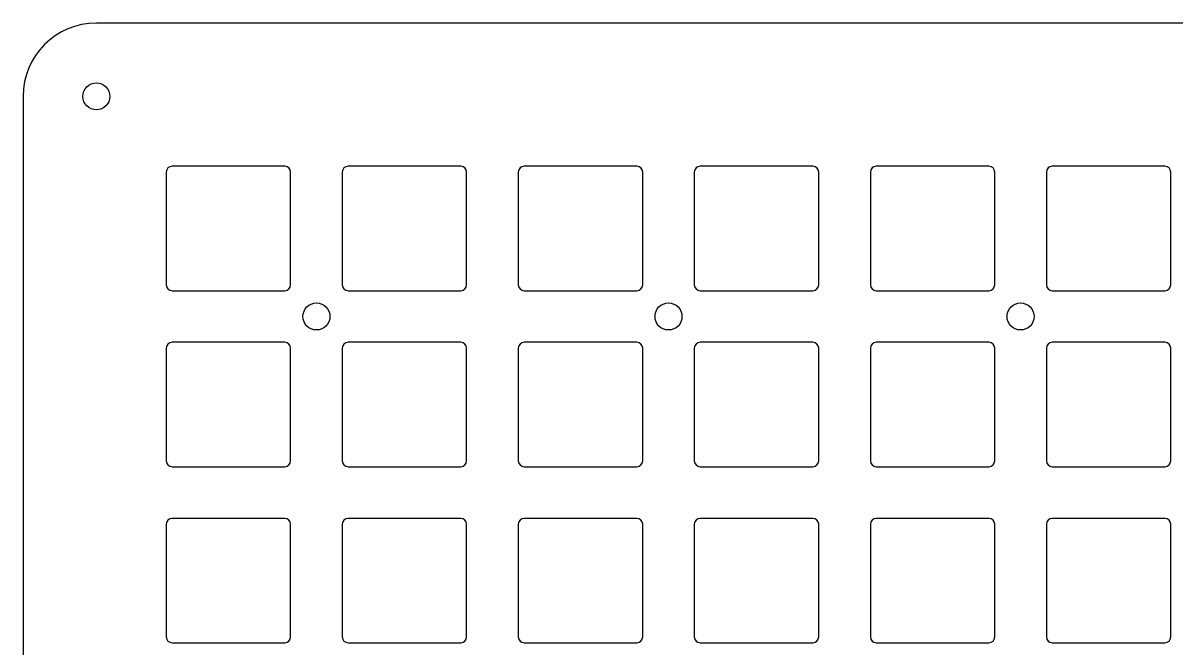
# Model space of a CAD drawing. Header units: millimetres. Extents: x -12 to 188, y -12 to 188.
# Drawn here: x -12.5 to 85.8, y 134.2 to 187.5 of the extents above; entities that cross this region are included whole.
import ezdxf

# ---------------------------------------------------------------- set-up
doc = ezdxf.new("R2010")
doc.units = ezdxf.units.MM
doc.layers.add('Body', color=7, linetype='CONTINUOUS')

msp = doc.modelspace()

# ---------------------------------------------------------------- linework, layer by layer
at = {"layer": 'Body'}
for p, q in [((181.25, 187.5), (-6.25, 187.5)), ((181.25, 187.5, -3), (-6.25, 187.5, -3)), ((-6.25, 187.5), (-6.25, 187.5, -3)), ((181.25, 187.5), (-6.25, 187.5)), ((-6.25, 187.5), (-6.25, 187.5, -3)), ((181.25, 187.5, -3), (-6.25, 187.5, -3)), ((-12.5, 181.25), (-12.5, -6.25)), ((-12.5, 181.25, -3), (-12.5, -6.25, -3)), ((-12.5, 181.25), (-12.5, -6.25)), ((-12.5, 181.25), (-12.5, 181.25, -3)), ((-12.5, 181.25, -3), (-12.5, -6.25, -3)), ((-12.5, 181.25), (-12.5, 181.25, -3)), ((-6.25, 180.1), (-6.25, 180.1, -3)), ((-6.25, 180.1), (-6.25, 180.1, -3)), ((9.8, 175.3), (0.2, 175.3)), ((9.8, 175.3, -3), (0.2, 175.3, -3)), ((0.2, 175.3), (0.2, 175.3, -3)), ((9.8, 175.3), (0.2, 175.3)), ((0.2, 175.3), (0.2, 175.3, -3)), ((9.8, 175.3, -3), (0.2, 175.3, -3)), ((9.8, 175.3), (9.8, 175.3, -3)), ((9.8, 175.3), (9.8, 175.3, -3)), ((24.8, 175.3), (15.2, 175.3)), ((24.8, 175.3, -3), (15.2, 175.3, -3)), ((15.2, 175.3), (15.2, 175.3, -3)), ((24.8, 175.3), (15.2, 175.3)), ((15.2, 175.3), (15.2, 175.3, -3)), ((24.8, 175.3, -3), (15.2, 175.3, -3)), ((24.8, 175.3), (24.8, 175.3, -3)), ((24.8, 175.3), (24.8, 175.3, -3)), ((39.8, 175.3), (30.2, 175.3)), ((39.8, 175.3, -3), (30.2, 175.3, -3)), ((30.2, 175.3), (30.2, 175.3, -3)), ((39.8, 175.3), (30.2, 175.3)), ((30.2, 175.3), (30.2, 175.3, -3)), ((39.8, 175.3, -3), (30.2, 175.3, -3)), ((39.8, 175.3), (39.8, 175.3, -3)), ((39.8, 175.3), (39.8, 175.3, -3)), ((54.8, 175.3), (45.2, 175.3)), ((54.8, 175.3, -3), (45.2, 175.3, -3)), ((45.2, 175.3), (45.2, 175.3, -3)), ((54.8, 175.3), (45.2, 175.3)), ((45.2, 175.3), (45.2, 175.3, -3)), ((54.8, 175.3, -3), (45.2, 175.3, -3)), ((54.8, 175.3), (54.8, 175.3, -3)), ((54.8, 175.3), (54.8, 175.3, -3)), ((69.8, 175.3), (60.2, 175.3)), ((69.8, 175.3, -3), (60.2, 175.3, -3)), ((60.2, 175.3), (60.2, 175.3, -3)), ((69.8, 175.3), (60.2, 175.3)), ((60.2, 175.3), (60.2, 175.3, -3)), ((69.8, 175.3, -3), (60.2, 175.3, -3)), ((69.8, 175.3), (69.8, 175.3, -3)), ((69.8, 175.3), (69.8, 175.3, -3)), ((84.8, 175.3), (75.2, 175.3)), ((84.8, 175.3, -3), (75.2, 175.3, -3)), ((75.2, 175.3), (75.2, 175.3, -3)), ((84.8, 175.3), (75.2, 175.3)), ((75.2, 175.3), (75.2, 175.3, -3)), ((84.8, 175.3, -3), (75.2, 175.3, -3)), ((84.8, 175.3), (84.8, 175.3, -3)), ((84.8, 175.3), (84.8, 175.3, -3)), ((-0.3, 174.8), (-0.3, 165.2)), ((-0.3, 174.8, -3), (-0.3, 165.2, -3)), ((-0.3, 174.8), (-0.3, 165.2)), ((-0.3, 174.8, -3), (-0.3, 165.2, -3)), ((-0.3, 174.8), (-0.3, 174.8, -3)), ((-0.3, 174.8), (-0.3, 174.8, -3)), ((10.3, 165.2), (10.3, 174.8)), ((10.3, 165.2, -3), (10.3, 174.8, -3)), ((10.3, 165.2), (10.3, 174.8)), ((10.3, 174.8), (10.3, 174.8, -3)), ((10.3, 165.2, -3), (10.3, 174.8, -3)), ((10.3, 174.8), (10.3, 174.8, -3)), ((14.7, 174.8), (14.7, 165.2)), ((14.7, 174.8, -3), (14.7, 165.2, -3)), ((14.7, 174.8), (14.7, 165.2)), ((14.7, 174.8, -3), (14.7, 165.2, -3)), ((14.7, 174.8), (14.7, 174.8, -3)), ((14.7, 174.8), (14.7, 174.8, -3)), ((25.3, 165.2), (25.3, 174.8)), ((25.3, 165.2, -3), (25.3, 174.8, -3)), ((25.3, 165.2), (25.3, 174.8)), ((25.3, 174.8), (25.3, 174.8, -3)), ((25.3, 165.2, -3), (25.3, 174.8, -3)), ((25.3, 174.8), (25.3, 174.8, -3)), ((29.7, 174.8), (29.7, 165.2)), ((29.7, 174.8, -3), (29.7, 165.2, -3)), ((29.7, 174.8), (29.7, 165.2)), ((29.7, 174.8, -3), (29.7, 165.2, -3)), ((29.7, 174.8), (29.7, 174.8, -3)), ((29.7, 174.8), (29.7, 174.8, -3)), ((40.3, 165.2), (40.3, 174.8)), ((40.3, 165.2, -3), (40.3, 174.8, -3)), ((40.3, 165.2), (40.3, 174.8)), ((40.3, 174.8), (40.3, 174.8, -3)), ((40.3, 165.2, -3), (40.3, 174.8, -3)), ((40.3, 174.8), (40.3, 174.8, -3)), ((44.7, 174.8), (44.7, 165.2)), ((44.7, 174.8, -3), (44.7, 165.2, -3)), ((44.7, 174.8), (44.7, 165.2)), ((44.7, 174.8, -3), (44.7, 165.2, -3)), ((44.7, 174.8), (44.7, 174.8, -3)), ((44.7, 174.8), (44.7, 174.8, -3)), ((55.3, 165.2), (55.3, 174.8)), ((55.3, 165.2, -3), (55.3, 174.8, -3)), ((55.3, 165.2), (55.3, 174.8)), ((55.3, 174.8), (55.3, 174.8, -3)), ((55.3, 165.2, -3), (55.3, 174.8, -3)), ((55.3, 174.8), (55.3, 174.8, -3)), ((59.7, 174.8), (59.7, 165.2)), ((59.7, 174.8, -3), (59.7, 165.2, -3)), ((59.7, 174.8), (59.7, 165.2)), ((59.7, 174.8, -3), (59.7, 165.2, -3)), ((59.7, 174.8), (59.7, 174.8, -3)), ((59.7, 174.8), (59.7, 174.8, -3)), ((70.3, 165.2), (70.3, 174.8)), ((70.3, 165.2, -3), (70.3, 174.8, -3)), ((70.3, 165.2), (70.3, 174.8)), ((70.3, 174.8), (70.3, 174.8, -3)), ((70.3, 165.2, -3), (70.3, 174.8, -3)), ((70.3, 174.8), (70.3, 174.8, -3)), ((74.7, 174.8), (74.7, 165.2)), ((74.7, 174.8, -3), (74.7, 165.2, -3)), ((74.7, 174.8), (74.7, 165.2)), ((74.7, 174.8, -3), (74.7, 165.2, -3)), ((74.7, 174.8), (74.7, 174.8, -3)), ((74.7, 174.8), (74.7, 174.8, -3)), ((85.3, 165.2), (85.3, 174.8)), ((85.3, 165.2, -3), (85.3, 174.8, -3)), ((85.3, 165.2), (85.3, 174.8)), ((85.3, 174.8), (85.3, 174.8, -3)), ((85.3, 165.2, -3), (85.3, 174.8, -3)), ((85.3, 174.8), (85.3, 174.8, -3)), ((-0.3, 165.2), (-0.3, 165.2, -3)), ((-0.3, 165.2), (-0.3, 165.2, -3)), ((10.3, 165.2), (10.3, 165.2, -3)), ((10.3, 165.2), (10.3, 165.2, -3)), ((14.7, 165.2), (14.7, 165.2, -3)), ((14.7, 165.2), (14.7, 165.2, -3)), ((25.3, 165.2), (25.3, 165.2, -3)), ((25.3, 165.2), (25.3, 165.2, -3)), ((29.7, 165.2), (29.7, 165.2, -3)), ((29.7, 165.2), (29.7, 165.2, -3)), ((40.3, 165.2), (40.3, 165.2, -3)), ((40.3, 165.2), (40.3, 165.2, -3)), ((44.7, 165.2), (44.7, 165.2, -3)), ((44.7, 165.2), (44.7, 165.2, -3)), ((55.3, 165.2), (55.3, 165.2, -3)), ((55.3, 165.2), (55.3, 165.2, -3)), ((59.7, 165.2), (59.7, 165.2, -3)), ((59.7, 165.2), (59.7, 165.2, -3)), ((70.3, 165.2), (70.3, 165.2, -3)), ((70.3, 165.2), (70.3, 165.2, -3)), ((74.7, 165.2), (74.7, 165.2, -3)), ((74.7, 165.2), (74.7, 165.2, -3)), ((85.3, 165.2), (85.3, 165.2, -3)), ((85.3, 165.2), (85.3, 165.2, -3)), ((0.2, 164.7), (9.8, 164.7)), ((0.2, 164.7, -3), (9.8, 164.7, -3)), ((0.2, 164.7), (9.8, 164.7)), ((0.2, 164.7, -3), (9.8, 164.7, -3)), ((0.2, 164.7), (0.2, 164.7, -3)), ((0.2, 164.7), (0.2, 164.7, -3)), ((9.8, 164.7), (9.8, 164.7, -3)), ((9.8, 164.7), (9.8, 164.7, -3)), ((15.2, 164.7), (24.8, 164.7)), ((15.2, 164.7, -3), (24.8, 164.7, -3)), ((15.2, 164.7), (24.8, 164.7)), ((15.2, 164.7, -3), (24.8, 164.7, -3)), ((15.2, 164.7), (15.2, 164.7, -3)), ((15.2, 164.7), (15.2, 164.7, -3)), ((24.8, 164.7), (24.8, 164.7, -3)), ((24.8, 164.7), (24.8, 164.7, -3)), ((30.2, 164.7), (39.8, 164.7)), ((30.2, 164.7, -3), (39.8, 164.7, -3)), ((30.2, 164.7), (39.8, 164.7)), ((30.2, 164.7, -3), (39.8, 164.7, -3)), ((30.2, 164.7), (30.2, 164.7, -3)), ((30.2, 164.7), (30.2, 164.7, -3)), ((39.8, 164.7), (39.8, 164.7, -3)), ((39.8, 164.7), (39.8, 164.7, -3)), ((45.2, 164.7), (54.8, 164.7)), ((45.2, 164.7, -3), (54.8, 164.7, -3)), ((45.2, 164.7), (54.8, 164.7)), ((45.2, 164.7, -3), (54.8, 164.7, -3)), ((45.2, 164.7), (45.2, 164.7, -3)), ((45.2, 164.7), (45.2, 164.7, -3)), ((54.8, 164.7), (54.8, 164.7, -3)), ((54.8, 164.7), (54.8, 164.7, -3)), ((60.2, 164.7), (69.8, 164.7)), ((60.2, 164.7, -3), (69.8, 164.7, -3)), ((60.2, 164.7), (69.8, 164.7)), ((60.2, 164.7, -3), (69.8, 164.7, -3)), ((60.2, 164.7), (60.2, 164.7, -3)), ((60.2, 164.7), (60.2, 164.7, -3)), ((69.8, 164.7), (69.8, 164.7, -3)), ((69.8, 164.7), (69.8, 164.7, -3)), ((75.2, 164.7), (84.8, 164.7)), ((75.2, 164.7, -3), (84.8, 164.7, -3)), ((75.2, 164.7), (84.8, 164.7)), ((75.2, 164.7, -3), (84.8, 164.7, -3)), ((75.2, 164.7), (75.2, 164.7, -3)), ((75.2, 164.7), (75.2, 164.7, -3)), ((84.8, 164.7), (84.8, 164.7, -3)), ((84.8, 164.7), (84.8, 164.7, -3)), ((13.65, 162.5), (13.65, 162.5, -3)), ((13.65, 162.5), (13.65, 162.5, -3)), ((43.65, 162.5), (43.65, 162.5, -3)), ((43.65, 162.5), (43.65, 162.5, -3)), ((73.65, 162.5), (73.65, 162.5, -3)), ((73.65, 162.5), (73.65, 162.5, -3)), ((9.8, 160.3), (0.2, 160.3)), ((9.8, 160.3, -3), (0.2, 160.3, -3)), ((0.2, 160.3), (0.2, 160.3, -3)), ((9.8, 160.3), (0.2, 160.3)), ((0.2, 160.3), (0.2, 160.3, -3)), ((9.8, 160.3, -3), (0.2, 160.3, -3)), ((9.8, 160.3), (9.8, 160.3, -3)), ((9.8, 160.3), (9.8, 160.3, -3)), ((24.8, 160.3), (15.2, 160.3)), ((24.8, 160.3, -3), (15.2, 160.3, -3)), ((15.2, 160.3), (15.2, 160.3, -3)), ((24.8, 160.3), (15.2, 160.3)), ((15.2, 160.3), (15.2, 160.3, -3)), ((24.8, 160.3, -3), (15.2, 160.3, -3)), ((24.8, 160.3), (24.8, 160.3, -3)), ((24.8, 160.3), (24.8, 160.3, -3)), ((39.8, 160.3), (30.2, 160.3)), ((39.8, 160.3, -3), (30.2, 160.3, -3)), ((30.2, 160.3), (30.2, 160.3, -3)), ((39.8, 160.3), (30.2, 160.3)), ((30.2, 160.3), (30.2, 160.3, -3)), ((39.8, 160.3, -3), (30.2, 160.3, -3)), ((39.8, 160.3), (39.8, 160.3, -3)), ((39.8, 160.3), (39.8, 160.3, -3)), ((54.8, 160.3), (45.2, 160.3)), ((54.8, 160.3, -3), (45.2, 160.3, -3)), ((45.2, 160.3), (45.2, 160.3, -3)), ((54.8, 160.3), (45.2, 160.3)), ((45.2, 160.3), (45.2, 160.3, -3)), ((54.8, 160.3, -3), (45.2, 160.3, -3)), ((54.8, 160.3), (54.8, 160.3, -3)), ((54.8, 160.3), (54.8, 160.3, -3)), ((69.8, 160.3), (60.2, 160.3)), ((69.8, 160.3, -3), (60.2, 160.3, -3)), ((60.2, 160.3), (60.2, 160.3, -3)), ((69.8, 160.3), (60.2, 160.3)), ((60.2, 160.3), (60.2, 160.3, -3)), ((69.8, 160.3, -3), (60.2, 160.3, -3)), ((69.8, 160.3), (69.8, 160.3, -3)), ((69.8, 160.3), (69.8, 160.3, -3)), ((84.8, 160.3), (75.2, 160.3)), ((84.8, 160.3, -3), (75.2, 160.3, -3)), ((75.2, 160.3), (75.2, 160.3, -3)), ((84.8, 160.3), (75.2, 160.3)), ((75.2, 160.3), (75.2, 160.3, -3)), ((84.8, 160.3, -3), (75.2, 160.3, -3)), ((84.8, 160.3), (84.8, 160.3, -3)), ((84.8, 160.3), (84.8, 160.3, -3)), ((-0.3, 159.8), (-0.3, 150.2)), ((-0.3, 159.8, -3), (-0.3, 150.2, -3)), ((-0.3, 159.8), (-0.3, 150.2)), ((-0.3, 159.8, -3), (-0.3, 150.2, -3)), ((-0.3, 159.8), (-0.3, 159.8, -3)), ((-0.3, 159.8), (-0.3, 159.8, -3)), ((10.3, 150.2), (10.3, 159.8)), ((10.3, 150.2, -3), (10.3, 159.8, -3)), ((10.3, 150.2), (10.3, 159.8)), ((10.3, 159.8), (10.3, 159.8, -3)), ((10.3, 150.2, -3), (10.3, 159.8, -3)), ((10.3, 159.8), (10.3, 159.8, -3)), ((14.7, 159.8), (14.7, 150.2)), ((14.7, 159.8, -3), (14.7, 150.2, -3)), ((14.7, 159.8), (14.7, 150.2)), ((14.7, 159.8, -3), (14.7, 150.2, -3)), ((14.7, 159.8), (14.7, 159.8, -3)), ((14.7, 159.8), (14.7, 159.8, -3)), ((25.3, 150.2), (25.3, 159.8)), ((25.3, 150.2, -3), (25.3, 159.8, -3)), ((25.3, 150.2), (25.3, 159.8)), ((25.3, 159.8), (25.3, 159.8, -3)), ((25.3, 150.2, -3), (25.3, 159.8, -3)), ((25.3, 159.8), (25.3, 159.8, -3)), ((29.7, 159.8), (29.7, 150.2)), ((29.7, 159.8, -3), (29.7, 150.2, -3)), ((29.7, 159.8), (29.7, 150.2)), ((29.7, 159.8, -3), (29.7, 150.2, -3)), ((29.7, 159.8), (29.7, 159.8, -3)), ((29.7, 159.8), (29.7, 159.8, -3)), ((40.3, 150.2), (40.3, 159.8)), ((40.3, 150.2, -3), (40.3, 159.8, -3)), ((40.3, 150.2), (40.3, 159.8)), ((40.3, 159.8), (40.3, 159.8, -3)), ((40.3, 150.2, -3), (40.3, 159.8, -3)), ((40.3, 159.8), (40.3, 159.8, -3)), ((44.7, 159.8), (44.7, 150.2)), ((44.7, 159.8, -3), (44.7, 150.2, -3)), ((44.7, 159.8), (44.7, 150.2)), ((44.7, 159.8, -3), (44.7, 150.2, -3)), ((44.7, 159.8), (44.7, 159.8, -3)), ((44.7, 159.8), (44.7, 159.8, -3)), ((55.3, 150.2), (55.3, 159.8)), ((55.3, 150.2, -3), (55.3, 159.8, -3)), ((55.3, 150.2), (55.3, 159.8)), ((55.3, 159.8), (55.3, 159.8, -3)), ((55.3, 150.2, -3), (55.3, 159.8, -3)), ((55.3, 159.8), (55.3, 159.8, -3)), ((59.7, 159.8), (59.7, 150.2)), ((59.7, 159.8, -3), (59.7, 150.2, -3)), ((59.7, 159.8), (59.7, 150.2)), ((59.7, 159.8, -3), (59.7, 150.2, -3)), ((59.7, 159.8), (59.7, 159.8, -3)), ((59.7, 159.8), (59.7, 159.8, -3)), ((70.3, 150.2), (70.3, 159.8)), ((70.3, 150.2, -3), (70.3, 159.8, -3)), ((70.3, 150.2), (70.3, 159.8)), ((70.3, 159.8), (70.3, 159.8, -3)), ((70.3, 150.2, -3), (70.3, 159.8, -3)), ((70.3, 159.8), (70.3, 159.8, -3)), ((74.7, 159.8), (74.7, 150.2)), ((74.7, 159.8, -3), (74.7, 150.2, -3)), ((74.7, 159.8), (74.7, 150.2)), ((74.7, 159.8, -3), (74.7, 150.2, -3)), ((74.7, 159.8), (74.7, 159.8, -3)), ((74.7, 159.8), (74.7, 159.8, -3)), ((85.3, 150.2), (85.3, 159.8)), ((85.3, 150.2, -3), (85.3, 159.8, -3)), ((85.3, 150.2), (85.3, 159.8)), ((85.3, 159.8), (85.3, 159.8, -3)), ((85.3, 150.2, -3), (85.3, 159.8, -3)), ((85.3, 159.8), (85.3, 159.8, -3)), ((-0.3, 150.2), (-0.3, 150.2, -3)), ((-0.3, 150.2), (-0.3, 150.2, -3)), ((0.2, 149.7), (9.8, 149.7)), ((0.2, 149.7, -3), (9.8, 149.7, -3)), ((0.2, 149.7), (9.8, 149.7)), ((0.2, 149.7, -3), (9.8, 149.7, -3)), ((0.2, 149.7), (0.2, 149.7, -3)), ((0.2, 149.7), (0.2, 149.7, -3)), ((9.8, 149.7), (9.8, 149.7, -3)), ((9.8, 149.7), (9.8, 149.7, -3)), ((10.3, 150.2), (10.3, 150.2, -3)), ((10.3, 150.2), (10.3, 150.2, -3)), ((14.7, 150.2), (14.7, 150.2, -3)), ((14.7, 150.2), (14.7, 150.2, -3)), ((15.2, 149.7), (24.8, 149.7)), ((15.2, 149.7, -3), (24.8, 149.7, -3)), ((15.2, 149.7), (24.8, 149.7)), ((15.2, 149.7, -3), (24.8, 149.7, -3)), ((15.2, 149.7), (15.2, 149.7, -3)), ((15.2, 149.7), (15.2, 149.7, -3)), ((24.8, 149.7), (24.8, 149.7, -3)), ((24.8, 149.7), (24.8, 149.7, -3)), ((25.3, 150.2), (25.3, 150.2, -3)), ((25.3, 150.2), (25.3, 150.2, -3)), ((29.7, 150.2), (29.7, 150.2, -3)), ((29.7, 150.2), (29.7, 150.2, -3)), ((30.2, 149.7), (39.8, 149.7)), ((30.2, 149.7, -3), (39.8, 149.7, -3)), ((30.2, 149.7), (39.8, 149.7)), ((30.2, 149.7, -3), (39.8, 149.7, -3)), ((30.2, 149.7), (30.2, 149.7, -3)), ((30.2, 149.7), (30.2, 149.7, -3)), ((39.8, 149.7), (39.8, 149.7, -3)), ((39.8, 149.7), (39.8, 149.7, -3)), ((40.3, 150.2), (40.3, 150.2, -3)), ((40.3, 150.2), (40.3, 150.2, -3)), ((44.7, 150.2), (44.7, 150.2, -3)), ((44.7, 150.2), (44.7, 150.2, -3)), ((45.2, 149.7), (54.8, 149.7)), ((45.2, 149.7, -3), (54.8, 149.7, -3)), ((45.2, 149.7), (54.8, 149.7)), ((45.2, 149.7, -3), (54.8, 149.7, -3)), ((45.2, 149.7), (45.2, 149.7, -3)), ((45.2, 149.7), (45.2, 149.7, -3)), ((54.8, 149.7), (54.8, 149.7, -3)), ((54.8, 149.7), (54.8, 149.7, -3)), ((55.3, 150.2), (55.3, 150.2, -3)), ((55.3, 150.2), (55.3, 150.2, -3)), ((59.7, 150.2), (59.7, 150.2, -3)), ((59.7, 150.2), (59.7, 150.2, -3)), ((60.2, 149.7), (69.8, 149.7)), ((60.2, 149.7, -3), (69.8, 149.7, -3)), ((60.2, 149.7), (69.8, 149.7)), ((60.2, 149.7, -3), (69.8, 149.7, -3)), ((60.2, 149.7), (60.2, 149.7, -3)), ((60.2, 149.7), (60.2, 149.7, -3)), ((69.8, 149.7), (69.8, 149.7, -3)), ((69.8, 149.7), (69.8, 149.7, -3)), ((70.3, 150.2), (70.3, 150.2, -3)), ((70.3, 150.2), (70.3, 150.2, -3)), ((74.7, 150.2), (74.7, 150.2, -3)), ((74.7, 150.2), (74.7, 150.2, -3)), ((75.2, 149.7), (84.8, 149.7)), ((75.2, 149.7, -3), (84.8, 149.7, -3)), ((75.2, 149.7), (84.8, 149.7)), ((75.2, 149.7, -3), (84.8, 149.7, -3)), ((75.2, 149.7), (75.2, 149.7, -3)), ((75.2, 149.7), (75.2, 149.7, -3)), ((84.8, 149.7), (84.8, 149.7, -3)), ((84.8, 149.7), (84.8, 149.7, -3)), ((85.3, 150.2), (85.3, 150.2, -3)), ((85.3, 150.2), (85.3, 150.2, -3)), ((-0.3, 144.8), (-0.3, 135.2)), ((-0.3, 144.8, -3), (-0.3, 135.2, -3)), ((-0.3, 144.8), (-0.3, 135.2)), ((-0.3, 144.8, -3), (-0.3, 135.2, -3)), ((-0.3, 144.8), (-0.3, 144.8, -3)), ((-0.3, 144.8), (-0.3, 144.8, -3)), ((9.8, 145.3), (0.2, 145.3)), ((9.8, 145.3, -3), (0.2, 145.3, -3)), ((0.2, 145.3), (0.2, 145.3, -3)), ((9.8, 145.3), (0.2, 145.3)), ((0.2, 145.3), (0.2, 145.3, -3)), ((9.8, 145.3, -3), (0.2, 145.3, -3)), ((9.8, 145.3), (9.8, 145.3, -3)), ((9.8, 145.3), (9.8, 145.3, -3)), ((10.3, 135.2), (10.3, 144.8)), ((10.3, 135.2, -3), (10.3, 144.8, -3)), ((10.3, 135.2), (10.3, 144.8)), ((10.3, 144.8), (10.3, 144.8, -3)), ((10.3, 135.2, -3), (10.3, 144.8, -3)), ((10.3, 144.8), (10.3, 144.8, -3)), ((14.7, 144.8), (14.7, 135.2)), ((14.7, 144.8, -3), (14.7, 135.2, -3)), ((14.7, 144.8), (14.7, 135.2)), ((14.7, 144.8, -3), (14.7, 135.2, -3)), ((14.7, 144.8), (14.7, 144.8, -3)), ((14.7, 144.8), (14.7, 144.8, -3)), ((24.8, 145.3), (15.2, 145.3)), ((24.8, 145.3, -3), (15.2, 145.3, -3)), ((15.2, 145.3), (15.2, 145.3, -3)), ((24.8, 145.3), (15.2, 145.3)), ((15.2, 145.3), (15.2, 145.3, -3)), ((24.8, 145.3, -3), (15.2, 145.3, -3)), ((24.8, 145.3), (24.8, 145.3, -3)), ((24.8, 145.3), (24.8, 145.3, -3)), ((25.3, 135.2), (25.3, 144.8)), ((25.3, 135.2, -3), (25.3, 144.8, -3)), ((25.3, 135.2), (25.3, 144.8)), ((25.3, 144.8), (25.3, 144.8, -3)), ((25.3, 135.2, -3), (25.3, 144.8, -3)), ((25.3, 144.8), (25.3, 144.8, -3)), ((29.7, 144.8), (29.7, 135.2)), ((29.7, 144.8, -3), (29.7, 135.2, -3)), ((29.7, 144.8), (29.7, 135.2)), ((29.7, 144.8, -3), (29.7, 135.2, -3)), ((29.7, 144.8), (29.7, 144.8, -3)), ((29.7, 144.8), (29.7, 144.8, -3)), ((39.8, 145.3), (30.2, 145.3)), ((39.8, 145.3, -3), (30.2, 145.3, -3)), ((30.2, 145.3), (30.2, 145.3, -3)), ((39.8, 145.3), (30.2, 145.3)), ((30.2, 145.3), (30.2, 145.3, -3)), ((39.8, 145.3, -3), (30.2, 145.3, -3)), ((39.8, 145.3), (39.8, 145.3, -3)), ((39.8, 145.3), (39.8, 145.3, -3)), ((40.3, 135.2), (40.3, 144.8)), ((40.3, 135.2, -3), (40.3, 144.8, -3)), ((40.3, 135.2), (40.3, 144.8)), ((40.3, 144.8), (40.3, 144.8, -3)), ((40.3, 135.2, -3), (40.3, 144.8, -3)), ((40.3, 144.8), (40.3, 144.8, -3)), ((44.7, 144.8), (44.7, 135.2)), ((44.7, 144.8, -3), (44.7, 135.2, -3)), ((44.7, 144.8), (44.7, 135.2)), ((44.7, 144.8, -3), (44.7, 135.2, -3)), ((44.7, 144.8), (44.7, 144.8, -3)), ((44.7, 144.8), (44.7, 144.8, -3)), ((54.8, 145.3), (45.2, 145.3)), ((54.8, 145.3, -3), (45.2, 145.3, -3)), ((45.2, 145.3), (45.2, 145.3, -3)), ((54.8, 145.3), (45.2, 145.3)), ((45.2, 145.3), (45.2, 145.3, -3)), ((54.8, 145.3, -3), (45.2, 145.3, -3)), ((54.8, 145.3), (54.8, 145.3, -3)), ((54.8, 145.3), (54.8, 145.3, -3)), ((55.3, 135.2), (55.3, 144.8)), ((55.3, 135.2, -3), (55.3, 144.8, -3)), ((55.3, 135.2), (55.3, 144.8)), ((55.3, 144.8), (55.3, 144.8, -3)), ((55.3, 135.2, -3), (55.3, 144.8, -3)), ((55.3, 144.8), (55.3, 144.8, -3)), ((59.7, 144.8), (59.7, 135.2)), ((59.7, 144.8, -3), (59.7, 135.2, -3)), ((59.7, 144.8), (59.7, 135.2)), ((59.7, 144.8, -3), (59.7, 135.2, -3)), ((59.7, 144.8), (59.7, 144.8, -3)), ((59.7, 144.8), (59.7, 144.8, -3)), ((69.8, 145.3), (60.2, 145.3)), ((69.8, 145.3, -3), (60.2, 145.3, -3)), ((60.2, 145.3), (60.2, 145.3, -3)), ((69.8, 145.3), (60.2, 145.3)), ((60.2, 145.3), (60.2, 145.3, -3)), ((69.8, 145.3, -3), (60.2, 145.3, -3)), ((69.8, 145.3), (69.8, 145.3, -3)), ((69.8, 145.3), (69.8, 145.3, -3)), ((70.3, 135.2), (70.3, 144.8)), ((70.3, 135.2, -3), (70.3, 144.8, -3)), ((70.3, 135.2), (70.3, 144.8)), ((70.3, 144.8), (70.3, 144.8, -3)), ((70.3, 135.2, -3), (70.3, 144.8, -3)), ((70.3, 144.8), (70.3, 144.8, -3)), ((74.7, 144.8), (74.7, 135.2)), ((74.7, 144.8, -3), (74.7, 135.2, -3)), ((74.7, 144.8), (74.7, 135.2)), ((74.7, 144.8, -3), (74.7, 135.2, -3)), ((74.7, 144.8), (74.7, 144.8, -3)), ((74.7, 144.8), (74.7, 144.8, -3)), ((84.8, 145.3), (75.2, 145.3)), ((84.8, 145.3, -3), (75.2, 145.3, -3)), ((75.2, 145.3), (75.2, 145.3, -3)), ((84.8, 145.3), (75.2, 145.3)), ((75.2, 145.3), (75.2, 145.3, -3)), ((84.8, 145.3, -3), (75.2, 145.3, -3)), ((84.8, 145.3), (84.8, 145.3, -3)), ((84.8, 145.3), (84.8, 145.3, -3)), ((85.3, 135.2), (85.3, 144.8)), ((85.3, 135.2, -3), (85.3, 144.8, -3)), ((85.3, 135.2), (85.3, 144.8)), ((85.3, 144.8), (85.3, 144.8, -3)), ((85.3, 135.2, -3), (85.3, 144.8, -3)), ((85.3, 144.8), (85.3, 144.8, -3)), ((-0.3, 135.2), (-0.3, 135.2, -3)), ((-0.3, 135.2), (-0.3, 135.2, -3)), ((10.3, 135.2), (10.3, 135.2, -3)), ((10.3, 135.2), (10.3, 135.2, -3)), ((14.7, 135.2), (14.7, 135.2, -3)), ((14.7, 135.2), (14.7, 135.2, -3)), ((25.3, 135.2), (25.3, 135.2, -3)), ((25.3, 135.2), (25.3, 135.2, -3)), ((29.7, 135.2), (29.7, 135.2, -3)), ((29.7, 135.2), (29.7, 135.2, -3)), ((40.3, 135.2), (40.3, 135.2, -3)), ((40.3, 135.2), (40.3, 135.2, -3)), ((44.7, 135.2), (44.7, 135.2, -3)), ((44.7, 135.2), (44.7, 135.2, -3)), ((55.3, 135.2), (55.3, 135.2, -3)), ((55.3, 135.2), (55.3, 135.2, -3)), ((59.7, 135.2), (59.7, 135.2, -3)), ((59.7, 135.2), (59.7, 135.2, -3)), ((70.3, 135.2), (70.3, 135.2, -3)), ((70.3, 135.2), (70.3, 135.2, -3)), ((74.7, 135.2), (74.7, 135.2, -3)), ((74.7, 135.2), (74.7, 135.2, -3)), ((85.3, 135.2), (85.3, 135.2, -3)), ((85.3, 135.2), (85.3, 135.2, -3)), ((0.2, 134.7), (9.8, 134.7)), ((0.2, 134.7, -3), (9.8, 134.7, -3)), ((0.2, 134.7), (9.8, 134.7)), ((0.2, 134.7, -3), (9.8, 134.7, -3)), ((0.2, 134.7), (0.2, 134.7, -3)), ((0.2, 134.7), (0.2, 134.7, -3)), ((9.8, 134.7), (9.8, 134.7, -3)), ((9.8, 134.7), (9.8, 134.7, -3)), ((15.2, 134.7), (24.8, 134.7)), ((15.2, 134.7, -3), (24.8, 134.7, -3)), ((15.2, 134.7), (24.8, 134.7)), ((15.2, 134.7, -3), (24.8, 134.7, -3)), ((15.2, 134.7), (15.2, 134.7, -3)), ((15.2, 134.7), (15.2, 134.7, -3)), ((24.8, 134.7), (24.8, 134.7, -3)), ((24.8, 134.7), (24.8, 134.7, -3)), ((30.2, 134.7), (39.8, 134.7)), ((30.2, 134.7, -3), (39.8, 134.7, -3)), ((30.2, 134.7), (39.8, 134.7)), ((30.2, 134.7, -3), (39.8, 134.7, -3)), ((30.2, 134.7), (30.2, 134.7, -3)), ((30.2, 134.7), (30.2, 134.7, -3)), ((39.8, 134.7), (39.8, 134.7, -3)), ((39.8, 134.7), (39.8, 134.7, -3)), ((45.2, 134.7), (54.8, 134.7)), ((45.2, 134.7, -3), (54.8, 134.7, -3)), ((45.2, 134.7), (54.8, 134.7)), ((45.2, 134.7, -3), (54.8, 134.7, -3)), ((45.2, 134.7), (45.2, 134.7, -3)), ((45.2, 134.7), (45.2, 134.7, -3)), ((54.8, 134.7), (54.8, 134.7, -3)), ((54.8, 134.7), (54.8, 134.7, -3)), ((60.2, 134.7), (69.8, 134.7)), ((60.2, 134.7, -3), (69.8, 134.7, -3)), ((60.2, 134.7), (69.8, 134.7)), ((60.2, 134.7, -3), (69.8, 134.7, -3)), ((60.2, 134.7), (60.2, 134.7, -3)), ((60.2, 134.7), (60.2, 134.7, -3)), ((69.8, 134.7), (69.8, 134.7, -3)), ((69.8, 134.7), (69.8, 134.7, -3)), ((75.2, 134.7), (84.8, 134.7)), ((75.2, 134.7, -3), (84.8, 134.7, -3)), ((75.2, 134.7), (84.8, 134.7)), ((75.2, 134.7, -3), (84.8, 134.7, -3)), ((75.2, 134.7), (75.2, 134.7, -3)), ((75.2, 134.7), (75.2, 134.7, -3)), ((84.8, 134.7), (84.8, 134.7, -3)), ((84.8, 134.7), (84.8, 134.7, -3))]:
    msp.add_line(p, q, dxfattribs=at)
for centre in [(-6.25, 181.25), (-6.25, 181.25), (-6.25, 181.25), (-6.25, 181.25), (12.5, 162.5), (12.5, 162.5), (12.5, 162.5), (12.5, 162.5), (42.5, 162.5), (42.5, 162.5), (42.5, 162.5), (42.5, 162.5), (72.5, 162.5), (72.5, 162.5), (72.5, 162.5), (72.5, 162.5)]:
    msp.add_circle(centre, 1.15, dxfattribs=at)
for centre, radius, start, end in [((-6.25, 181.25), 6.25, 90, 180), ((-6.25, 181.25, -3), 6.25, 90, 180), ((-6.25, 181.25), 6.25, 90, 180), ((-6.25, 181.25, -3), 6.25, 90, 180), ((0.2, 174.8), 0.5, 90, 180), ((0.2, 174.8, -3), 0.5, 90, 180), ((0.2, 174.8), 0.5, 90, 180), ((0.2, 174.8, -3), 0.5, 90, 180), ((9.8, 174.8), 0.5, 0, 90), ((9.8, 174.8, -3), 0.5, 0, 90), ((9.8, 174.8), 0.5, 0, 90), ((9.8, 174.8, -3), 0.5, 0, 90), ((15.2, 174.8), 0.5, 90, 180), ((15.2, 174.8, -3), 0.5, 90, 180), ((15.2, 174.8), 0.5, 90, 180), ((15.2, 174.8, -3), 0.5, 90, 180), ((24.8, 174.8), 0.5, 0, 90), ((24.8, 174.8, -3), 0.5, 0, 90), ((24.8, 174.8), 0.5, 0, 90), ((24.8, 174.8, -3), 0.5, 0, 90), ((30.2, 174.8), 0.5, 90, 180), ((30.2, 174.8, -3), 0.5, 90, 180), ((30.2, 174.8), 0.5, 90, 180), ((30.2, 174.8, -3), 0.5, 90, 180), ((39.8, 174.8), 0.5, 0, 90), ((39.8, 174.8, -3), 0.5, 0, 90), ((39.8, 174.8), 0.5, 0, 90), ((39.8, 174.8, -3), 0.5, 0, 90), ((45.2, 174.8), 0.5, 90, 180), ((45.2, 174.8, -3), 0.5, 90, 180), ((45.2, 174.8), 0.5, 90, 180), ((45.2, 174.8, -3), 0.5, 90, 180), ((54.8, 174.8), 0.5, 0, 90), ((54.8, 174.8, -3), 0.5, 0, 90), ((54.8, 174.8), 0.5, 0, 90), ((54.8, 174.8, -3), 0.5, 0, 90), ((60.2, 174.8), 0.5, 90, 180), ((60.2, 174.8, -3), 0.5, 90, 180), ((60.2, 174.8), 0.5, 90, 180), ((60.2, 174.8, -3), 0.5, 90, 180), ((69.8, 174.8), 0.5, 0, 90), ((69.8, 174.8, -3), 0.5, 0, 90), ((69.8, 174.8), 0.5, 0, 90), ((69.8, 174.8, -3), 0.5, 0, 90), ((75.2, 174.8), 0.5, 90, 180), ((75.2, 174.8, -3), 0.5, 90, 180), ((75.2, 174.8), 0.5, 90, 180), ((75.2, 174.8, -3), 0.5, 90, 180), ((84.8, 174.8), 0.5, 0, 90), ((84.8, 174.8, -3), 0.5, 0, 90), ((84.8, 174.8), 0.5, 0, 90), ((84.8, 174.8, -3), 0.5, 0, 90), ((0.2, 165.2), 0.5, 180, -90), ((0.2, 165.2, -3), 0.5, 180, -90), ((0.2, 165.2), 0.5, 180, -90), ((0.2, 165.2, -3), 0.5, 180, -90), ((9.8, 165.2), 0.5, -90, 0), ((9.8, 165.2, -3), 0.5, -90, 0), ((9.8, 165.2), 0.5, -90, 0), ((9.8, 165.2, -3), 0.5, -90, 0), ((15.2, 165.2), 0.5, 180, -90), ((15.2, 165.2, -3), 0.5, 180, -90), ((15.2, 165.2), 0.5, 180, -90), ((15.2, 165.2, -3), 0.5, 180, -90), ((24.8, 165.2), 0.5, -90, 0), ((24.8, 165.2, -3), 0.5, -90, 0), ((24.8, 165.2), 0.5, -90, 0), ((24.8, 165.2, -3), 0.5, -90, 0), ((30.2, 165.2), 0.5, 180, -90), ((30.2, 165.2, -3), 0.5, 180, -90), ((30.2, 165.2), 0.5, 180, -90), ((30.2, 165.2, -3), 0.5, 180, -90), ((39.8, 165.2), 0.5, -90, 0), ((39.8, 165.2, -3), 0.5, -90, 0), ((39.8, 165.2), 0.5, -90, 0), ((39.8, 165.2, -3), 0.5, -90, 0), ((45.2, 165.2), 0.5, 180, -90), ((45.2, 165.2, -3), 0.5, 180, -90), ((45.2, 165.2), 0.5, 180, -90), ((45.2, 165.2, -3), 0.5, 180, -90), ((54.8, 165.2), 0.5, -90, 0), ((54.8, 165.2, -3), 0.5, -90, 0), ((54.8, 165.2), 0.5, -90, 0), ((54.8, 165.2, -3), 0.5, -90, 0), ((60.2, 165.2), 0.5, 180, -90), ((60.2, 165.2, -3), 0.5, 180, -90), ((60.2, 165.2), 0.5, 180, -90), ((60.2, 165.2, -3), 0.5, 180, -90), ((69.8, 165.2), 0.5, -90, 0), ((69.8, 165.2, -3), 0.5, -90, 0), ((69.8, 165.2), 0.5, -90, 0), ((69.8, 165.2, -3), 0.5, -90, 0), ((75.2, 165.2), 0.5, 180, -90), ((75.2, 165.2, -3), 0.5, 180, -90), ((75.2, 165.2), 0.5, 180, -90), ((75.2, 165.2, -3), 0.5, 180, -90), ((84.8, 165.2), 0.5, -90, 0), ((84.8, 165.2, -3), 0.5, -90, 0), ((84.8, 165.2), 0.5, -90, 0), ((84.8, 165.2, -3), 0.5, -90, 0), ((0.2, 159.8), 0.5, 90, 180), ((0.2, 159.8, -3), 0.5, 90, 180), ((0.2, 159.8), 0.5, 90, 180), ((0.2, 159.8, -3), 0.5, 90, 180), ((9.8, 159.8), 0.5, 0, 90), ((9.8, 159.8, -3), 0.5, 0, 90), ((9.8, 159.8), 0.5, 0, 90), ((9.8, 159.8, -3), 0.5, 0, 90), ((15.2, 159.8), 0.5, 90, 180), ((15.2, 159.8, -3), 0.5, 90, 180), ((15.2, 159.8), 0.5, 90, 180), ((15.2, 159.8, -3), 0.5, 90, 180), ((24.8, 159.8), 0.5, 0, 90), ((24.8, 159.8, -3), 0.5, 0, 90), ((24.8, 159.8), 0.5, 0, 90), ((24.8, 159.8, -3), 0.5, 0, 90), ((30.2, 159.8), 0.5, 90, 180), ((30.2, 159.8, -3), 0.5, 90, 180), ((30.2, 159.8), 0.5, 90, 180), ((30.2, 159.8, -3), 0.5, 90, 180), ((39.8, 159.8), 0.5, 0, 90), ((39.8, 159.8, -3), 0.5, 0, 90), ((39.8, 159.8), 0.5, 0, 90), ((39.8, 159.8, -3), 0.5, 0, 90), ((45.2, 159.8), 0.5, 90, 180), ((45.2, 159.8, -3), 0.5, 90, 180), ((45.2, 159.8), 0.5, 90, 180), ((45.2, 159.8, -3), 0.5, 90, 180), ((54.8, 159.8), 0.5, 0, 90), ((54.8, 159.8, -3), 0.5, 0, 90), ((54.8, 159.8), 0.5, 0, 90), ((54.8, 159.8, -3), 0.5, 0, 90), ((60.2, 159.8), 0.5, 90, 180), ((60.2, 159.8, -3), 0.5, 90, 180), ((60.2, 159.8), 0.5, 90, 180), ((60.2, 159.8, -3), 0.5, 90, 180), ((69.8, 159.8), 0.5, 0, 90), ((69.8, 159.8, -3), 0.5, 0, 90), ((69.8, 159.8), 0.5, 0, 90), ((69.8, 159.8, -3), 0.5, 0, 90), ((75.2, 159.8), 0.5, 90, 180), ((75.2, 159.8, -3), 0.5, 90, 180), ((75.2, 159.8), 0.5, 90, 180), ((75.2, 159.8, -3), 0.5, 90, 180), ((84.8, 159.8), 0.5, 0, 90), ((84.8, 159.8, -3), 0.5, 0, 90), ((84.8, 159.8), 0.5, 0, 90), ((84.8, 159.8, -3), 0.5, 0, 90), ((0.2, 150.2), 0.5, 180, -90), ((0.2, 150.2, -3), 0.5, 180, -90), ((0.2, 150.2), 0.5, 180, -90), ((0.2, 150.2, -3), 0.5, 180, -90), ((9.8, 150.2), 0.5, -90, 0), ((9.8, 150.2, -3), 0.5, -90, 0), ((9.8, 150.2), 0.5, -90, 0), ((9.8, 150.2, -3), 0.5, -90, 0), ((15.2, 150.2), 0.5, 180, -90), ((15.2, 150.2, -3), 0.5, 180, -90), ((15.2, 150.2), 0.5, 180, -90), ((15.2, 150.2, -3), 0.5, 180, -90), ((24.8, 150.2), 0.5, -90, 0), ((24.8, 150.2, -3), 0.5, -90, 0), ((24.8, 150.2), 0.5, -90, 0), ((24.8, 150.2, -3), 0.5, -90, 0), ((30.2, 150.2), 0.5, 180, -90), ((30.2, 150.2, -3), 0.5, 180, -90), ((30.2, 150.2), 0.5, 180, -90), ((30.2, 150.2, -3), 0.5, 180, -90), ((39.8, 150.2), 0.5, -90, 0), ((39.8, 150.2, -3), 0.5, -90, 0), ((39.8, 150.2), 0.5, -90, 0), ((39.8, 150.2, -3), 0.5, -90, 0), ((45.2, 150.2), 0.5, 180, -90), ((45.2, 150.2, -3), 0.5, 180, -90), ((45.2, 150.2), 0.5, 180, -90), ((45.2, 150.2, -3), 0.5, 180, -90), ((54.8, 150.2), 0.5, -90, 0), ((54.8, 150.2, -3), 0.5, -90, 0), ((54.8, 150.2), 0.5, -90, 0), ((54.8, 150.2, -3), 0.5, -90, 0), ((60.2, 150.2), 0.5, 180, -90), ((60.2, 150.2, -3), 0.5, 180, -90), ((60.2, 150.2), 0.5, 180, -90), ((60.2, 150.2, -3), 0.5, 180, -90), ((69.8, 150.2), 0.5, -90, 0), ((69.8, 150.2, -3), 0.5, -90, 0), ((69.8, 150.2), 0.5, -90, 0), ((69.8, 150.2, -3), 0.5, -90, 0), ((75.2, 150.2), 0.5, 180, -90), ((75.2, 150.2, -3), 0.5, 180, -90), ((75.2, 150.2), 0.5, 180, -90), ((75.2, 150.2, -3), 0.5, 180, -90), ((84.8, 150.2), 0.5, -90, 0), ((84.8, 150.2, -3), 0.5, -90, 0), ((84.8, 150.2), 0.5, -90, 0), ((84.8, 150.2, -3), 0.5, -90, 0), ((0.2, 144.8), 0.5, 90, 180), ((0.2, 144.8, -3), 0.5, 90, 180), ((0.2, 144.8), 0.5, 90, 180), ((0.2, 144.8, -3), 0.5, 90, 180), ((9.8, 144.8), 0.5, 0, 90), ((9.8, 144.8, -3), 0.5, 0, 90), ((9.8, 144.8), 0.5, 0, 90), ((9.8, 144.8, -3), 0.5, 0, 90), ((15.2, 144.8), 0.5, 90, 180), ((15.2, 144.8, -3), 0.5, 90, 180), ((15.2, 144.8), 0.5, 90, 180), ((15.2, 144.8, -3), 0.5, 90, 180), ((24.8, 144.8), 0.5, 0, 90), ((24.8, 144.8, -3), 0.5, 0, 90), ((24.8, 144.8), 0.5, 0, 90), ((24.8, 144.8, -3), 0.5, 0, 90), ((30.2, 144.8), 0.5, 90, 180), ((30.2, 144.8, -3), 0.5, 90, 180), ((30.2, 144.8), 0.5, 90, 180), ((30.2, 144.8, -3), 0.5, 90, 180), ((39.8, 144.8), 0.5, 0, 90), ((39.8, 144.8, -3), 0.5, 0, 90), ((39.8, 144.8), 0.5, 0, 90), ((39.8, 144.8, -3), 0.5, 0, 90), ((45.2, 144.8), 0.5, 90, 180), ((45.2, 144.8, -3), 0.5, 90, 180), ((45.2, 144.8), 0.5, 90, 180), ((45.2, 144.8, -3), 0.5, 90, 180), ((54.8, 144.8), 0.5, 0, 90), ((54.8, 144.8, -3), 0.5, 0, 90), ((54.8, 144.8), 0.5, 0, 90), ((54.8, 144.8, -3), 0.5, 0, 90), ((60.2, 144.8), 0.5, 90, 180), ((60.2, 144.8, -3), 0.5, 90, 180), ((60.2, 144.8), 0.5, 90, 180), ((60.2, 144.8, -3), 0.5, 90, 180), ((69.8, 144.8), 0.5, 0, 90), ((69.8, 144.8, -3), 0.5, 0, 90), ((69.8, 144.8), 0.5, 0, 90), ((69.8, 144.8, -3), 0.5, 0, 90), ((75.2, 144.8), 0.5, 90, 180), ((75.2, 144.8, -3), 0.5, 90, 180), ((75.2, 144.8), 0.5, 90, 180), ((75.2, 144.8, -3), 0.5, 90, 180), ((84.8, 144.8), 0.5, 0, 90), ((84.8, 144.8, -3), 0.5, 0, 90), ((84.8, 144.8), 0.5, 0, 90), ((84.8, 144.8, -3), 0.5, 0, 90), ((0.2, 135.2), 0.5, 180, -90), ((0.2, 135.2, -3), 0.5, 180, -90), ((0.2, 135.2), 0.5, 180, -90), ((0.2, 135.2, -3), 0.5, 180, -90), ((9.8, 135.2), 0.5, -90, 0), ((9.8, 135.2, -3), 0.5, -90, 0), ((9.8, 135.2), 0.5, -90, 0), ((9.8, 135.2, -3), 0.5, -90, 0), ((15.2, 135.2), 0.5, 180, -90), ((15.2, 135.2, -3), 0.5, 180, -90), ((15.2, 135.2), 0.5, 180, -90), ((15.2, 135.2, -3), 0.5, 180, -90), ((24.8, 135.2), 0.5, -90, 0), ((24.8, 135.2, -3), 0.5, -90, 0), ((24.8, 135.2), 0.5, -90, 0), ((24.8, 135.2, -3), 0.5, -90, 0), ((30.2, 135.2), 0.5, 180, -90), ((30.2, 135.2, -3), 0.5, 180, -90), ((30.2, 135.2), 0.5, 180, -90), ((30.2, 135.2, -3), 0.5, 180, -90), ((39.8, 135.2), 0.5, -90, 0), ((39.8, 135.2, -3), 0.5, -90, 0), ((39.8, 135.2), 0.5, -90, 0), ((39.8, 135.2, -3), 0.5, -90, 0), ((45.2, 135.2), 0.5, 180, -90), ((45.2, 135.2, -3), 0.5, 180, -90), ((45.2, 135.2), 0.5, 180, -90), ((45.2, 135.2, -3), 0.5, 180, -90), ((54.8, 135.2), 0.5, -90, 0), ((54.8, 135.2, -3), 0.5, -90, 0), ((54.8, 135.2), 0.5, -90, 0), ((54.8, 135.2, -3), 0.5, -90, 0), ((60.2, 135.2), 0.5, 180, -90), ((60.2, 135.2, -3), 0.5, 180, -90), ((60.2, 135.2), 0.5, 180, -90), ((60.2, 135.2, -3), 0.5, 180, -90), ((69.8, 135.2), 0.5, -90, 0), ((69.8, 135.2, -3), 0.5, -90, 0), ((69.8, 135.2), 0.5, -90, 0), ((69.8, 135.2, -3), 0.5, -90, 0), ((75.2, 135.2), 0.5, 180, -90), ((75.2, 135.2, -3), 0.5, 180, -90), ((75.2, 135.2), 0.5, 180, -90), ((75.2, 135.2, -3), 0.5, 180, -90), ((84.8, 135.2), 0.5, -90, 0), ((84.8, 135.2, -3), 0.5, -90, 0), ((84.8, 135.2), 0.5, -90, 0), ((84.8, 135.2, -3), 0.5, -90, 0)]:
    msp.add_arc(centre, radius, start, end, dxfattribs=at)

doc.saveas('drawing.dxf')
